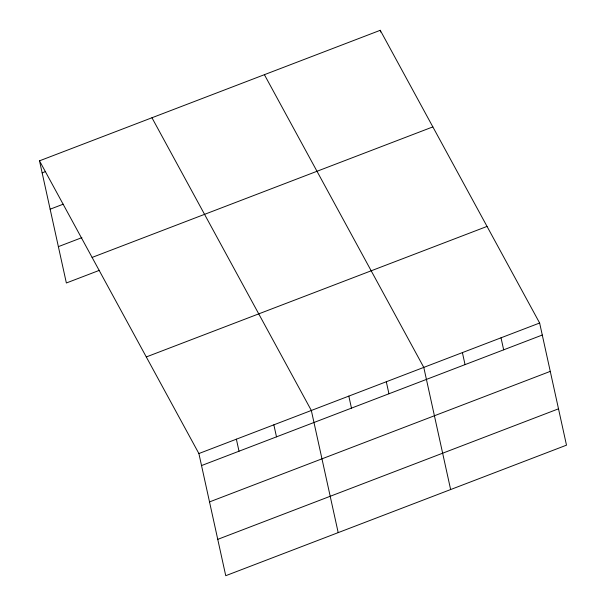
<?xml version="1.0" encoding="UTF-8"?>
<svg xmlns="http://www.w3.org/2000/svg" width="606" height="606" viewBox="0 0 606 606"><rect width="100%" height="100%" fill="white"/><g stroke="black" fill="none" stroke-linecap="round" stroke-linejoin="round"><path stroke-width="0.91" d="M39.504 160.832L380.257 30.3L539.635 323.013L566.496 445.168L225.743 575.7L198.889 453.546L39.504 160.832L66.365 282.987L99.49 270.299M42.147 172.854L45.632 171.521M50.139 209.199L63.213 204.192M58.373 246.642L81.908 237.628M92.104 257.429L432.851 126.896M146.288 356.949L487.042 226.417M198.889 453.546L539.635 323.013M201.533 465.567L542.279 335.035M209.525 501.912L550.271 371.38M217.759 539.355L558.505 408.823M264.398 74.682L423.783 367.395L450.637 489.55M151.954 117.753L311.332 410.467L338.193 532.621M501.018 337.807L503.662 349.829M462.401 352.601L465.044 364.623M380.257 30.3L380.629 32.02M386.302 381.75L388.946 393.771M348.821 396.112L351.465 408.133M273.851 424.829L276.495 436.85M236.37 439.183L239.014 451.212"/></g></svg>
